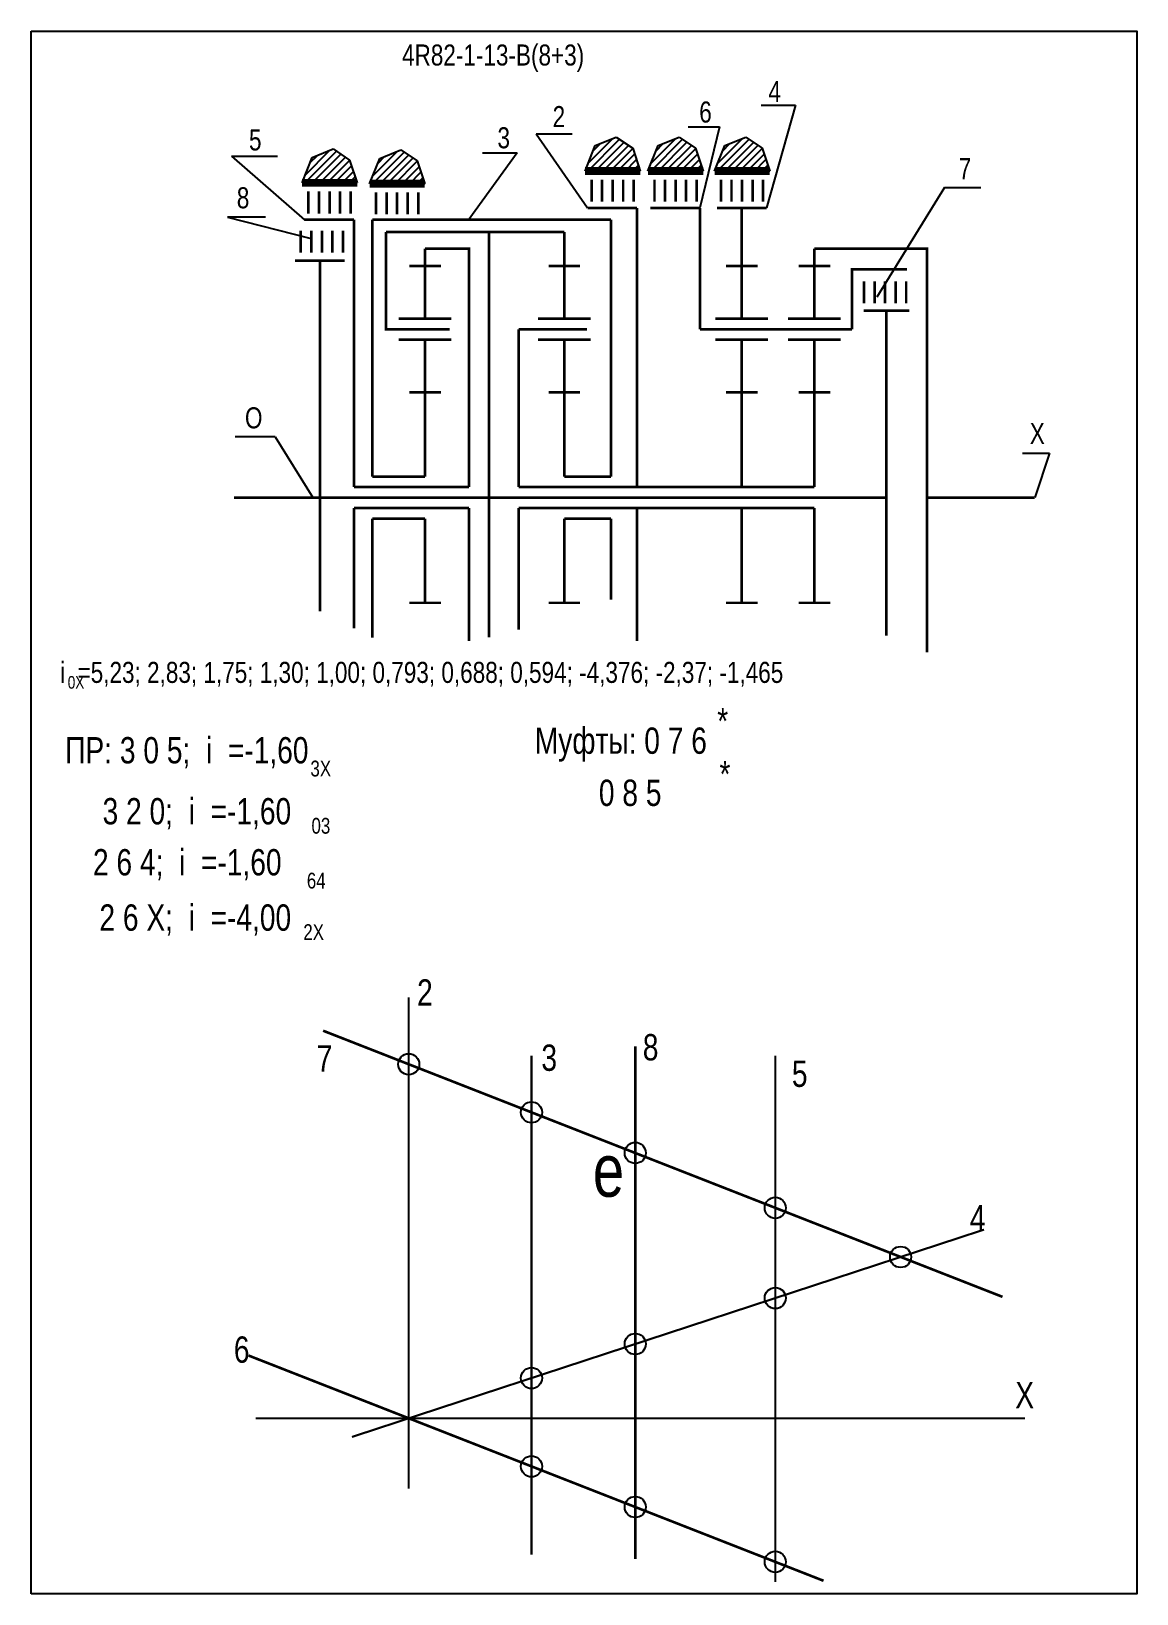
# Model space of a CAD drawing. Extents: x -352 to -142, y 153 to 450.
import ezdxf

# ---------------------------------------------------------------- set-up
doc = ezdxf.new("R2010")
doc.units = 0
doc.header["$LTSCALE"] = 15
doc.layers.get('0').update_dxf_attribs({"linetype": 'CONTINUOUS'})
doc.layers.add('DIM', color=92, linetype='CONTINUOUS')
doc.layers.add('MAIN', color=5, linetype='CONTINUOUS')
doc.styles.add('AMK', font='amk.shx', dxfattribs={"width": 0.8})

msp = doc.modelspace()

# ---------------------------------------------------------------- hatches: boundary and pattern name
at = {"layer": 'DIM'}
h = msp.add_hatch(dxfattribs=at)
h.set_pattern_fill('_USER', color=0, angle=45, style=0, pattern_type=0)
h.set_pattern_definition([(45, (5.0154, -2.3943), (-0.7071068, 0.7071068), [])])
h.paths.add_polyline_path([(-245.28, 428.12), (-247.22, 423.3), (-236.73, 423.3), (-238.18, 427.63), (-241.29, 429.74)])
h = msp.add_hatch(dxfattribs=at)
h.set_pattern_fill('_USER', color=0, angle=45, style=0, pattern_type=0)
h.set_pattern_definition([(45, (16.9643, -2.3943), (-0.7071068, 0.7071068), [])])
h.paths.add_polyline_path([(-233.33, 428.12), (-235.28, 423.3), (-224.78, 423.3), (-226.23, 427.63), (-229.34, 429.74)])
h = msp.add_hatch(dxfattribs=at)
h.set_pattern_fill('_USER', color=0, angle=45, style=0, pattern_type=0)
h.set_pattern_definition([(45, (29.6012, -2.3943), (-0.7071068, 0.7071068), [])])
h.paths.add_polyline_path([(-220.69, 428.12), (-222.64, 423.3), (-212.14, 423.3), (-213.59, 427.63), (-216.71, 429.74)])
h = msp.add_hatch(dxfattribs=at)
h.set_pattern_fill('_USER', color=0, angle=45, style=0, pattern_type=0)
h.set_pattern_definition([(45, (-48.7604, -4.638), (-0.7071068, 0.7071068), [])])
h.paths.add_polyline_path([(-299.06, 425.88), (-301, 421.06), (-290.5, 421.06), (-291.95, 425.38), (-295.07, 427.5)])
h = msp.add_hatch(dxfattribs=at)
h.set_pattern_fill('_USER', color=0, angle=45, style=0, pattern_type=0)
h.set_pattern_definition([(45, (-35.9247, -4.8115), (-0.7071068, 0.7071068), [])])
h.paths.add_polyline_path([(-286.22, 425.71), (-288.16, 420.89), (-277.67, 420.89), (-279.12, 425.21), (-282.23, 427.33)])

# ---------------------------------------------------------------- linework, layer by layer
at = {"const_width": 0.4}
for points in [[(-280.72, 266.24), (-280.72, 172.82)], [(-257.4, 255.14), (-257.4, 160.27)], [(-211.1, 255.14), (-211.1, 155.11)], [(-291.52, 182.67), (-171.44, 222.08)]]:
    msp.add_lwpolyline(points, dxfattribs=at)
at = {"layer": 'DIM', "color": 0}
for p, q in [((-213.8, 435.81), (-207.23, 435.81)), ((-207.23, 435.81), (-212.76, 416.29)), ((-227.63, 431.72), (-221.72, 431.72)), ((-221.72, 431.72), (-225.4, 416.29)), ((-256.54, 430.35), (-249.7, 430.35)), ((-256.54, 430.35), (-246.76, 416.29)), ((-247.22, 423.3), (-245.28, 428.12)), ((-245.28, 428.12), (-241.29, 429.74)), ((-241.29, 429.74), (-238.18, 427.63)), ((-235.28, 423.3), (-233.33, 428.12)), ((-233.33, 428.12), (-229.34, 429.74)), ((-229.34, 429.74), (-226.23, 427.63)), ((-222.64, 423.3), (-220.69, 428.12)), ((-220.69, 428.12), (-216.71, 429.74)), ((-216.71, 429.74), (-213.59, 427.63)), ((-314.4, 426.1), (-305.67, 426.1)), ((-314.4, 426.1), (-300.53, 414.04)), ((-301, 421.06), (-299.06, 425.88)), ((-299.06, 425.88), (-295.07, 427.5)), ((-295.07, 427.5), (-291.95, 425.38)), ((-291.95, 425.38), (-290.5, 421.06)), ((-288.16, 420.89), (-286.22, 425.71)), ((-286.22, 425.71), (-282.23, 427.33)), ((-282.23, 427.33), (-279.12, 425.21)), ((-279.12, 425.21), (-277.67, 420.89)), ((-260.14, 426.76), (-269.43, 413.89)), ((-266.7, 426.76), (-260.14, 426.76)), ((-238.18, 427.63), (-236.73, 423.3)), ((-226.23, 427.63), (-224.78, 423.3)), ((-213.59, 427.63), (-212.14, 423.3)), ((-245.97, 423.12), (-239.06, 423.12)), ((-234.02, 423.12), (-227.11, 423.12)), ((-221.39, 423.12), (-214.47, 423.12)), ((-299.75, 420.87), (-292.83, 420.87)), ((-178.92, 420.18), (-191.83, 399.32)), ((-178.92, 420.18), (-172.06, 420.18)), ((-307.91, 414.52), (-315.17, 414.52)), ((-315.17, 414.52), (-299.23, 410.5)), ((-306.09, 372.77), (-313.7, 372.77)), ((-306.09, 372.77), (-298.96, 361.22)), ((-164.13, 369.68), (-158.99, 369.68)), ((-158.99, 369.68), (-161.8, 361.22))]:
    msp.add_line(p, q, dxfattribs=at)
for points, const_width in [([(-237.35, 363.22), (-237.35, 416.29)], 0.5), ([(-225.4, 393.22), (-225.4, 416.29)], 0.5), ([(-217.47, 405.22), (-217.47, 416.29)], 0.5), ([(-291.12, 414.04), (-291.12, 363.22)], 0.5), ([(-287.62, 414.04), (-287.62, 365.22)], 0.5), ([(-287.62, 414.04), (-242.28, 414.04)], 0.5), ([(-242.28, 365.22), (-242.28, 414.04)], 0.5), ([(-283.02, 393.22), (-285.07, 393.22), (-285.07, 411.7)], 0.5), ([(-285.07, 411.7), (-251.16, 411.7)], 0.5), ([(-265.48, 411.7), (-265.48, 334.68)], 0.5), ([(-277.61, 408.53), (-269.3, 408.53), (-269.3, 363.22)], 0.5), ([(-203.65, 408.53), (-182.3, 408.53), (-182.3, 331.79)], 0.5), ([(-302.3, 406.26), (-292.91, 406.26)], 0.5), ([(-297.6, 406.26), (-297.6, 339.6)], 0.5), ([(-196.53, 393.22), (-196.53, 404.6), (-186.1, 404.6)], 0.5), ([(-189.97, 396.78), (-189.97, 334.96)], 0.5), ([(-281.86, 393.22), (-283.02, 393.22)], 0.5), ([(-259.86, 393.22), (-259.86, 363.22)], 0.5), ([(-198.73, 393.22), (-196.53, 393.22)], 0.5), ([(-287.62, 365.22), (-277.61, 365.22)], 0.5), ([(-291.12, 363.22), (-269.3, 363.22)], 0.5), ([(-203.65, 363.22), (-259.86, 363.22)], 0.5), ([(-313.93, 361.22), (-189.97, 361.22)], 0.5), ([(-291.12, 359.22), (-269.3, 359.22)], 0.5), ([(-291.12, 359.22), (-291.12, 336.37)], 0.5), ([(-269.3, 359.22), (-269.3, 333.98)], 0.5), ([(-203.65, 359.22), (-259.86, 359.22)], 0.5), ([(-259.86, 359.22), (-259.86, 336.13)], 0.5), ([(-237.35, 333.97), (-237.35, 359.22)], 0.5), ([(-182.3, 361.22), (-161.8, 361.22)], 0.5), ([(-287.62, 357.22), (-277.61, 357.22)], 0.5), ([(-287.62, 357.22), (-287.62, 334.58)], 0.5), ([(-242.28, 341.84), (-242.28, 357.22)], 0.5), ([(-167.93, 209.3), (-296.99, 259.89)], 0.5), ([(-237.7, 256.94), (-237.7, 159.48)], 0.5), ([(-201.92, 155.33), (-311.16, 198.15)], 0.5), ([(-309.78, 186.22), (-163.68, 186.22)], 0.4)]:
    msp.add_lwpolyline(points, dxfattribs=dict(at, const_width=const_width))
for points in [[(-251.16, 365.22, 0.5, 0.5, 0), (-242.28, 365.22, 0.5, 0.5, 0)], [(-251.16, 357.22, 0.5, 0.5, 0), (-242.28, 357.22, 0.5, 0.5, 0)]]:
    msp.add_lwpolyline(points, format="xyseb", dxfattribs=at)
for centre in [(-280.72, 253.51), (-257.4, 244.37), (-237.7, 236.65), (-211.1, 226.22), (-187.29, 216.88), (-211.1, 209.07), (-237.7, 200.34), (-257.4, 193.87), (-257.4, 177.08), (-237.7, 169.36), (-211.1, 158.93)]:
    msp.add_circle(centre, 2, dxfattribs=at)
at = {"layer": 'MAIN'}
for points in [[(-352.43, 152.87), (-352.43, 449.87)], [(-352.43, 449.87), (-142.43, 449.87), (-142.43, 152.87), (-352.43, 152.87)]]:
    msp.add_lwpolyline(points, dxfattribs=at)
at = {"layer": 'MAIN', "color": 0}
for points, const_width in [([(-301, 421.06), (-290.5, 421.06)], 1.5), ([(-247.22, 423.3), (-236.73, 423.3)], 1.5), ([(-237.99, 421.65), (-237.99, 417.46)], 0.5), ([(-235.28, 423.3), (-224.78, 423.3)], 1.5), ([(-226.04, 421.65), (-226.04, 417.46)], 0.5), ([(-222.64, 423.3), (-212.14, 423.3)], 1.5), ([(-213.41, 421.65), (-213.41, 417.46)], 0.5), ([(-291.77, 419.41), (-291.77, 415.21)], 0.5), ([(-288.16, 420.89), (-277.67, 420.89)], 1.5), ([(-278.93, 419.24), (-278.93, 415.04)], 0.5), ([(-246.76, 416.29), (-237.35, 416.29)], 0.5), ([(-234.81, 416.29), (-225.4, 416.29)], 0.5), ([(-222.17, 416.29), (-212.76, 416.29)], 0.5), ([(-300.53, 414.04), (-291.12, 414.04)], 0.5), ([(-293.23, 411.95), (-293.23, 407.76)], 0.5), ([(-251.16, 405.22), (-251.16, 411.7)], 0.5), ([(-277.61, 405.22), (-277.61, 408.53)], 0.5), ([(-203.65, 395.22), (-203.65, 408.53)], 0.5), ([(-277.61, 405.22), (-280.61, 405.22)], 0.5), ([(-277.61, 395.22), (-277.61, 405.22)], 0.5), ([(-277.61, 405.22), (-274.61, 405.22)], 0.5), ([(-251.16, 405.22), (-254.16, 405.22)], 0.5), ([(-251.16, 395.22), (-251.16, 405.22)], 0.5), ([(-251.16, 405.22), (-248.16, 405.22)], 0.5), ([(-217.47, 405.22), (-220.47, 405.22)], 0.5), ([(-217.47, 395.22), (-217.47, 405.22)], 0.5), ([(-217.47, 405.22), (-214.47, 405.22)], 0.5), ([(-203.65, 405.22), (-206.65, 405.22)], 0.5), ([(-203.65, 405.22), (-200.65, 405.22)], 0.5), ([(-186.23, 402.36), (-186.23, 398.16)], 0.5), ([(-194.31, 396.78), (-185.64, 396.78)], 0.5), ([(-272.95, 393.22), (-281.86, 393.22)], 0.5), ([(-246.85, 393.22), (-259.86, 393.22)], 0.5), ([(-196.53, 393.22), (-225.4, 393.22)], 0.5), ([(-211.7, 393.22), (-222.41, 393.22)], 0.5), ([(-277.61, 391.22), (-282.61, 391.22)], 0.5), ([(-277.61, 381.22), (-277.61, 391.22), (-272.61, 391.22)], 0.5), ([(-251.16, 391.22), (-256.16, 391.22)], 0.5), ([(-251.16, 381.22), (-251.16, 391.22), (-246.16, 391.22)], 0.5), ([(-217.47, 391.22), (-222.47, 391.22)], 0.5), ([(-217.47, 381.22), (-217.47, 391.22), (-212.47, 391.22)], 0.5), ([(-203.65, 391.22), (-208.65, 391.22)], 0.5), ([(-203.65, 381.22), (-203.65, 391.22), (-198.65, 391.22)], 0.5), ([(-277.61, 381.22), (-280.61, 381.22)], 0.5), ([(-277.61, 365.22), (-277.61, 381.22)], 0.5), ([(-277.61, 381.22), (-274.61, 381.22)], 0.5), ([(-251.16, 381.22), (-254.16, 381.22)], 0.5), ([(-251.16, 365.22), (-251.16, 381.22)], 0.5), ([(-251.16, 381.22), (-248.16, 381.22)], 0.5), ([(-217.47, 381.22), (-220.47, 381.22)], 0.5), ([(-217.47, 363.22), (-217.47, 381.22)], 0.5), ([(-217.47, 381.22), (-214.47, 381.22)], 0.5), ([(-203.65, 381.22), (-206.65, 381.22)], 0.5), ([(-203.65, 363.22), (-203.65, 381.22)], 0.5), ([(-203.65, 381.22), (-200.65, 381.22)], 0.5), ([(-217.47, 359.22), (-217.47, 341.22)], 0.5), ([(-203.65, 359.22), (-203.65, 341.22)], 0.5), ([(-277.61, 357.22), (-277.61, 341.22)], 0.5), ([(-251.16, 357.22), (-251.16, 341.22)], 0.5), ([(-277.61, 341.22), (-280.61, 341.22)], 0.5), ([(-277.61, 341.22), (-274.61, 341.22)], 0.5), ([(-251.16, 341.22), (-254.16, 341.22)], 0.5), ([(-251.16, 341.22), (-248.16, 341.22)], 0.5), ([(-217.47, 341.22), (-220.47, 341.22)], 0.5), ([(-217.47, 341.22), (-214.47, 341.22)], 0.5), ([(-203.65, 341.22), (-206.65, 341.22)], 0.5), ([(-203.65, 341.22), (-200.65, 341.22)], 0.5)]:
    msp.add_lwpolyline(points, dxfattribs=dict(at, const_width=const_width))
for points in [[(-245.99, 421.65, 0.5, 0.5, 0), (-245.99, 417.46, 0.5, 0.5, 0)], [(-243.99, 421.65, 0.5, 0.5, 0), (-243.99, 417.46, 0.5, 0.5, 0)], [(-241.99, 421.65, 0.5, 0.5, 0), (-241.99, 417.46, 0.5, 0.5, 0)], [(-239.99, 421.65, 0.5, 0.5, 0), (-239.99, 417.46, 0.5, 0.5, 0)], [(-234.04, 421.65, 0.5, 0.5, 0), (-234.04, 417.46, 0.5, 0.5, 0)], [(-232.04, 421.65, 0.5, 0.5, 0), (-232.04, 417.46, 0.5, 0.5, 0)], [(-230.04, 421.65, 0.5, 0.5, 0), (-230.04, 417.46, 0.5, 0.5, 0)], [(-228.04, 421.65, 0.5, 0.5, 0), (-228.04, 417.46, 0.5, 0.5, 0)], [(-221.41, 421.65, 0.5, 0.5, 0), (-221.41, 417.46, 0.5, 0.5, 0)], [(-219.41, 421.65, 0.5, 0.5, 0), (-219.41, 417.46, 0.5, 0.5, 0)], [(-217.41, 421.65, 0.5, 0.5, 0), (-217.41, 417.46, 0.5, 0.5, 0)], [(-215.41, 421.65, 0.5, 0.5, 0), (-215.41, 417.46, 0.5, 0.5, 0)], [(-299.77, 419.41, 0.5, 0.5, 0), (-299.77, 415.21, 0.5, 0.5, 0)], [(-297.77, 419.41, 0.5, 0.5, 0), (-297.77, 415.21, 0.5, 0.5, 0)], [(-295.77, 419.41, 0.5, 0.5, 0), (-295.77, 415.21, 0.5, 0.5, 0)], [(-293.77, 419.41, 0.5, 0.5, 0), (-293.77, 415.21, 0.5, 0.5, 0)], [(-286.93, 419.24, 0.5, 0.5, 0), (-286.93, 415.04, 0.5, 0.5, 0)], [(-284.93, 419.24, 0.5, 0.5, 0), (-284.93, 415.04, 0.5, 0.5, 0)], [(-282.93, 419.24, 0.5, 0.5, 0), (-282.93, 415.04, 0.5, 0.5, 0)], [(-280.93, 419.24, 0.5, 0.5, 0), (-280.93, 415.04, 0.5, 0.5, 0)], [(-301.23, 411.95, 0.5, 0.5, 0), (-301.23, 407.76, 0.5, 0.5, 0)], [(-299.23, 411.95, 0.5, 0.5, 0), (-299.23, 407.76, 0.5, 0.5, 0)], [(-297.23, 411.95, 0.5, 0.5, 0), (-297.23, 407.76, 0.5, 0.5, 0)], [(-295.23, 411.95, 0.5, 0.5, 0), (-295.23, 407.76, 0.5, 0.5, 0)], [(-194.23, 402.36, 0.5, 0.5, 0), (-194.23, 398.16, 0.5, 0.5, 0)], [(-192.23, 402.36, 0.5, 0.5, 0), (-192.23, 398.16, 0.5, 0.5, 0)], [(-190.23, 402.36, 0.5, 0.5, 0), (-190.23, 398.16, 0.5, 0.5, 0)], [(-188.23, 402.36, 0.5, 0.5, 0), (-188.23, 398.16, 0.5, 0.5, 0)], [(-272.61, 395.22, 0.5, 0.5, 0), (-282.61, 395.22, 0.5, 0.5, 0)], [(-246.16, 395.22, 0.5, 0.5, 0), (-256.16, 395.22, 0.5, 0.5, 0)], [(-212.47, 395.22, 0.5, 0.5, 0), (-222.47, 395.22, 0.5, 0.5, 0)], [(-198.65, 395.22, 0.5, 0.5, 0), (-208.65, 395.22, 0.5, 0.5, 0)]]:
    msp.add_lwpolyline(points, format="xyseb", dxfattribs=at)

# ---------------------------------------------------------------- texts
at = {"layer": 'DIM', "color": 0, "style": 'AMK', "width": 0.8}
for s, height, p in [('4R82-1-13-B(8+3)', 4, (-282, 443.35)), ('4', 4, (-212.41, 436.4)), ('2', 4, (-253.39, 431.64)), ('6', 4, (-225.54, 432.51)), ('5', 4, (-311.07, 427.21)), ('3', 4, (-263.87, 427.62)), ('7', 4, (-176.25, 421.75)), ('8', 4, (-313.39, 416.21)), ('O', 4, (-311.84, 374.39)), ('X', 4, (-162.75, 371.4)), ('i  =5,23; 2,83; 1,75; 1,30; 1,00; 0,793; 0,688; 0,594; -4,376; -2,37; -1,465', 4, (-346.97, 326)), ('0X', 2.4, (-345.5, 324.9)), ('*', 5, (-222.12, 316.25)), (' ПР: 3 0 5;  i  =-1,60', 5, (-347.47, 310.7)), ('Муфты: 0 7 6', 5, (-256.78, 312.52)), ('3X', 3, (-299.4, 308.22)), ('*', 5, (-221.69, 306.18)), ('       0 8 5', 5, (-255.01, 302.61)), ('    3 2 0;  i  =-1,60', 5, (-344.83, 299.11)), ('03', 3, (-299.2, 297.34)), ('     2 6 4;  i  =-1,60', 5, (-348.14, 289.41)), ('64', 3, (-300.08, 286.92)), ('    2 6 X;  i  =-4,00', 5, (-345.43, 278.9)), ('2X', 3, (-300.75, 277.13)), ('2', 5, (-279.14, 264.66)), ('8', 5, (-236.26, 254.25)), ('7', 5, (-298.21, 252.12)), ('3', 5, (-255.53, 252.26)), ('5', 5, (-207.94, 249.21)), ('e', 10, (-245.75, 228.33)), ('4', 5, (-174.15, 221.76)), ('6', 5, (-313.95, 196.78)), ('X', 5, (-165.5, 188.14))]:
    msp.add_text(s, height=height, dxfattribs=at).set_placement(p)

doc.saveas('drawing.dxf')
